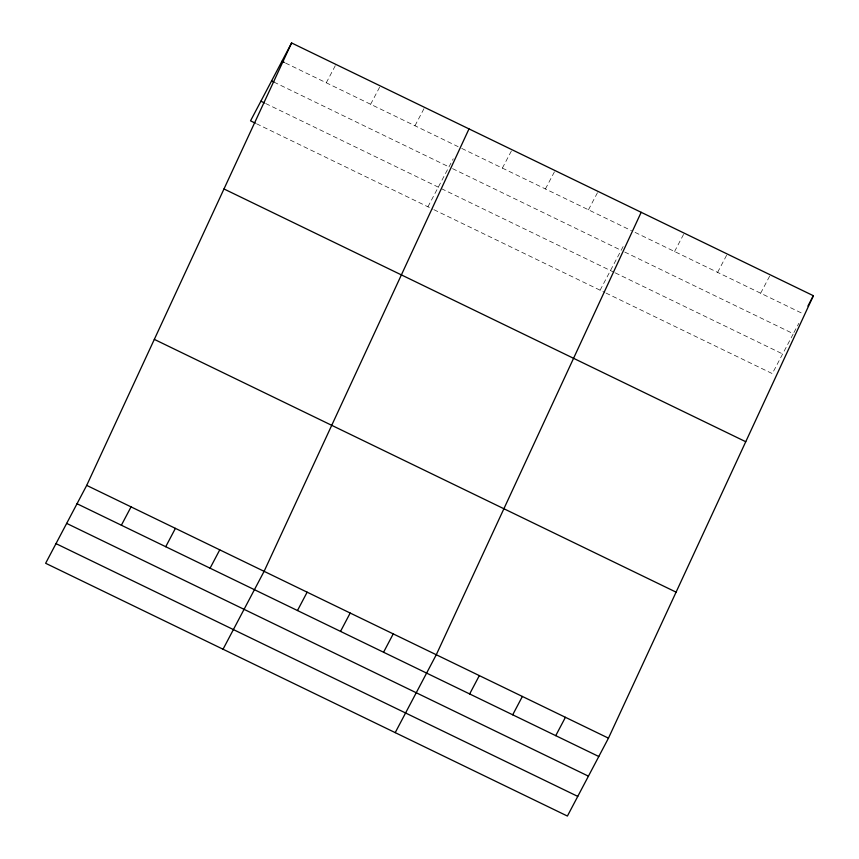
<?xml version="1.0" encoding="UTF-8"?>
<svg xmlns="http://www.w3.org/2000/svg" width="859" height="859" viewBox="0 0 859 859"><rect width="100%" height="100%" fill="white"/><g stroke="black" fill="none" stroke-linecap="round" stroke-linejoin="round"><path stroke-width="0.64" stroke-dasharray="4.29 3.22" d="M326.28 82.786L335.955 64.436M370.626 104.272L380.301 85.921M414.972 125.758L424.647 107.407M427.932 206.783L453.23 158.808M502.365 168.096L512.05 149.745M545.411 188.948L555.086 170.597M588.458 209.8L598.132 191.45M600.108 290.202L623.58 245.685M674.551 251.515L684.226 233.165M717.598 272.367L727.272 254.017M760.644 293.22L770.319 274.869M793.931 332.562L798.806 323.317M285.521 63.04L458.126 146.664M461.712 148.403L631.505 230.663M635.091 232.392L803.691 314.072M273.967 82.11L448.967 166.893M452.553 168.632L621.143 250.313M624.729 252.041L793.329 333.721L772.295 373.611L606.089 293.102M265.689 103.52L614.056 272.292M615.259 272.872L782.656 353.962M256.53 123.75L432.711 209.102M433.913 209.682L604.897 292.522"/><path stroke-width="1.29" d="M86.705 485.389L291.598 42.95L813.366 295.721L608.462 738.16L567.402 816.05L45.634 563.279L86.705 485.389L608.462 738.16M469.003 128.893L264.11 571.332L223.039 649.221M641.179 212.302L436.286 654.741L395.215 732.641M291.598 42.95L250.538 120.84L255.327 123.17M121.377 525.225L131.051 506.874M165.733 546.711L175.408 528.36M210.079 568.196L219.754 549.846M297.472 610.534L307.146 592.184M340.518 631.386L350.193 613.036M383.565 652.239L393.239 633.888M469.658 693.943L479.333 675.593M512.705 714.806L522.379 696.445M555.741 735.658L565.426 717.297M807.922 306.04L813.366 295.721M281.924 61.3L284.318 62.46M271.562 80.95L273.967 82.11M260.889 101.201L264.486 102.94M223.984 188.959L745.752 441.719M154.319 339.38L676.087 592.152M77.031 503.739L598.787 756.511M66.669 523.389L588.426 776.16M55.996 543.629L577.753 796.4"/></g></svg>
